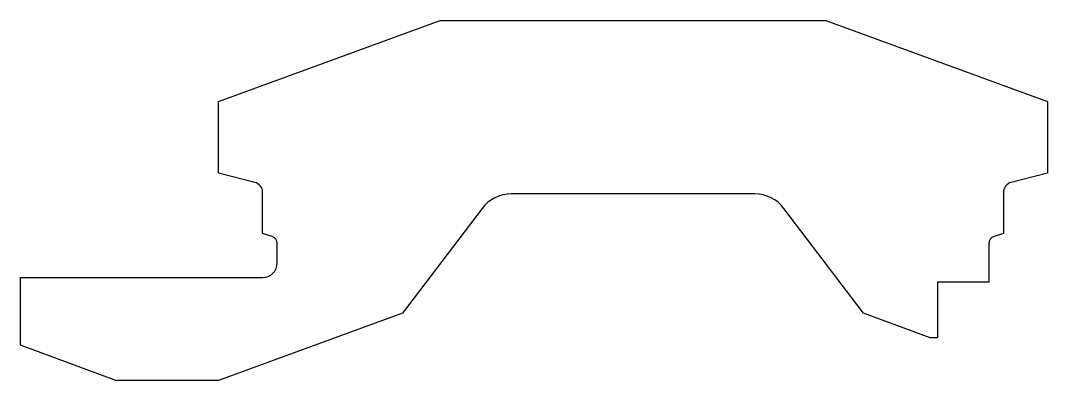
# Model space of a CAD drawing. Header units: millimetres. Extents: x 0 to 700, y 0 to 245.
import ezdxf

# ---------------------------------------------------------------- set-up
doc = ezdxf.new("R2010")
doc.units = ezdxf.units.MM
doc.layers.add('insulation', color=2, linetype='Continuous')

msp = doc.modelspace()

# ---------------------------------------------------------------- linework, layer by layer
at = {"layer": 'insulation'}
msp.add_lwpolyline([(670, 100), (663.56, 98.07, 0.331206), (660, 93.28), (660, 67), (625, 67), (625, 28.9), (620, 28.9), (574.6, 45.7), (520.39, 117.11, 0.234552), (500.48, 127), (334.52, 127, 0.234552), (314.61, 117.11), (260.4, 45.7), (135, 0), (65, 0), (0, 24), (0, 70), (165, 70, 0.414214), (175, 80), (175, 93.28, 0.331206), (171.44, 98.07), (165, 100), (165, 128.03, 0.344151), (159.7, 134.83), (135, 141), (135, 190), (286, 245), (549, 245), (700, 190), (700, 141), (675.3, 134.83, 0.344151), (670, 128.03)], format="xyb", close=True, dxfattribs=at)

doc.saveas('drawing.dxf')
